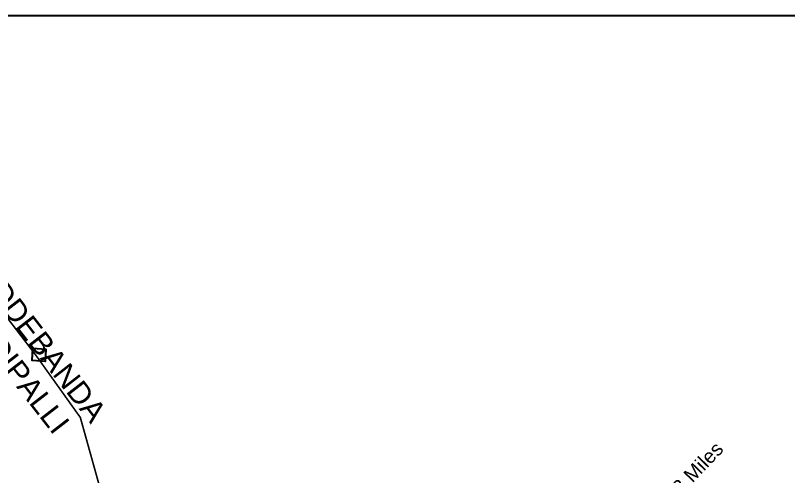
# Model space of a CAD drawing. Header units: feet. Extents: x 777124 to 781638, y 1563158 to 1569682.
# Drawn here: x 778106 to 779195, y 1569034 to 1569682 of the extents above; entities that cross this region are included whole.
import ezdxf

# ---------------------------------------------------------------- set-up
doc = ezdxf.new("R2010")
doc.units = ezdxf.units.FT
doc.header["$MEASUREMENT"] = 0
doc.linetypes.add('ACAD_ISO02W100', pattern=[15, 12, -3])
doc.linetypes.add('HIDDEN2', pattern=[0.1875, 0.125, -0.0625])
doc.layers.add('PLOT NO', color=7, linetype='Continuous')
doc.layers.add('VILLAGE STONES', color=240, linetype='Continuous')
doc.layers.add('VILLAGE BOUNDRY', color=5, linetype='HIDDEN2', lineweight=100)
doc.styles.get("Standard").update_dxf_attribs({"font": 'arial.ttf'})

msp = doc.modelspace()

# ---------------------------------------------------------------- linework, layer by layer
at = {"linetype": 'ByBlock', "lineweight": -2, "ltscale": 200}
msp.add_lwpolyline([(777123.5, 1569682.5), (781415.1, 1569682.5), (781415.1, 1563159.8), (777123.5, 1563159.8)], close=True, dxfattribs=at)
at = {"layer": 'VILLAGE BOUNDRY', "linetype": 'ACAD_ISO02W100', "lineweight": -2}
msp.add_lwpolyline([(778089.9, 1569262.6, 2.32, 2.32, 0), (778135, 1569203.6, 2.32, 2.32, 0), (778197.6, 1569116, 2.32, 2.32, 0), (778231.4, 1568994.9, 2.32, 2.32, 0), (778301.9, 1568986.9, 2.32, 2.32, 0), (778348.4, 1568985.7, 2.32, 2.32, 0), (778411.4, 1568993.2, 2.32, 2.32, 0), (778437.9, 1568995.3, 2.32, 2.32, 0), (778499, 1568992.8, 2.32, 2.32, 0), (778630.9, 1568964.2, 2.32, 2.32, 0), (778695.5, 1568935.5, 2.32, 2.32, 0), (778745.2, 1568916.4, 2.32, 2.32, 0), (778898.3, 1568863, 2.32, 2.32, 0), (779029.9, 1568816.2, 2.32, 2.32, 0), (778991.1, 1568645.4, 2.32, 2.32, 0), (778995.3, 1568538.3, 2.32, 2.32, 0), (778995.9, 1568495.8, 2.32, 2.32, 0), (778998.7, 1568466.1, 2.32, 2.32, 0), (779076.5, 1568426.7, 2.32, 2.32, 0), (779194.2, 1568404.1, 2.32, 2.32, 0), (779191.9, 1568385.9, 2.32, 2.32, 0), (779213.9, 1568384.2, 2.32, 2.32, 0)], format="xyseb", dxfattribs=at)
at = {"layer": 'VILLAGE STONES', "lineweight": -2}
msp.add_lwpolyline([(778130.8, 1569213.5), (778149, 1569212.5), (778148.1, 1569195.1), (778129.9, 1569196.1)], close=True, dxfattribs=at)

# ---------------------------------------------------------------- texts
at = {"layer": 'PLOT NO', "lineweight": -2}
msp.add_text('To Chandragiri 3 Miles ', height=20, rotation=46.1056, dxfattribs=at).set_placement((778910.9, 1568867.4))
at = {"layer": 'VILLAGE BOUNDRY', "color": 3, "insert": (777974.1, 1569463), "char_height": 30.507, "width": 465.797, "attachment_point": 1, "rotation": 307.7937}
msp.add_mtext('\\pi37.589;V.B. DUDDEBANDA\\P\\pi60.823;V.B. GONDIPALLI', dxfattribs=at)

doc.saveas('drawing.dxf')
